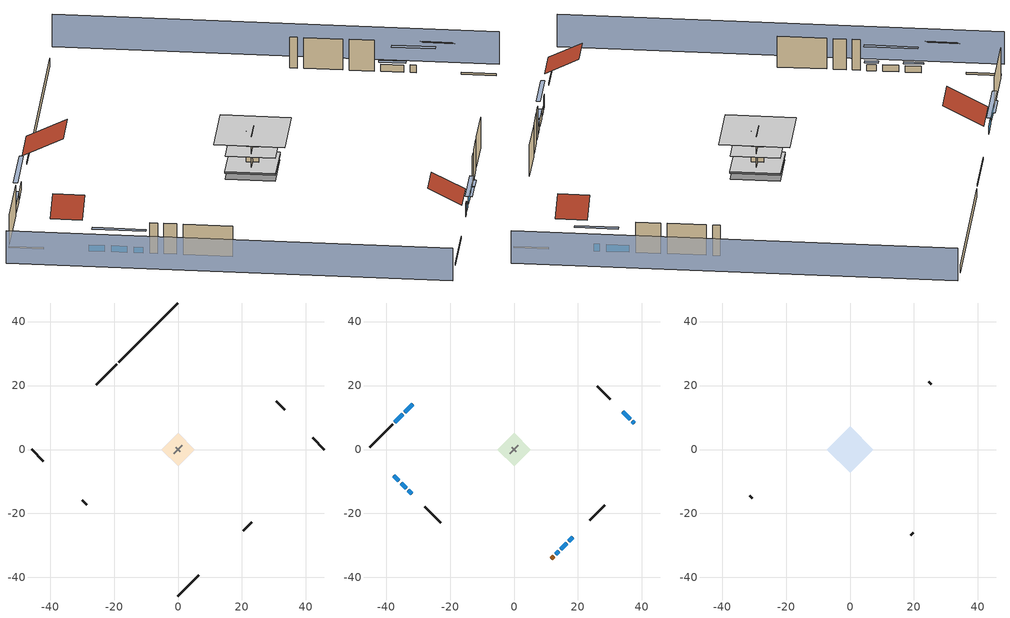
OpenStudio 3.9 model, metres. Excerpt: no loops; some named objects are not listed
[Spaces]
garage 1
 floor foundation (Slab1 construction): -5.17,0 0,5.17 5.17,0 0,-5.17 z0
 wall outside (Wall1 construction): 33.3,12.49 30.71,15.08 z0.3:5.18
 wall outside (Wall2 construction): 20.47,-25.32 23.06,-22.73 z0.3:5.18
 wall outside (Wall12 construction): -29.88,-15.91 -28.59,-17.2 z0.3:5.18
 wall to conditioned space 1 (Wall5 construction Reversed): 1.29,1.29 -1.29,-1.29 z0.3:5.18
 wall to conditioned space 1 (Wall6 construction Reversed): -0.65,0.65 0.65,-0.65 z0.3:5.18
crawlspace - vented 1
 floor foundation (Slab2 construction): -5.1,0 0,5.1 5.1,0 0,-5.1 z-0.91
 wall outside (RimJoist1 construction): -19.11,26.68 -25.59,20.2 z0.3:0.61
 wall outside (RimJoist2 construction): 45.79,0 42.19,3.6 z0.3:0.61
 wall outside (RimJoist3 construction): 0,-45.79 6.49,-39.3 z0.3:0.61
 wall outside (RimJoist4 construction): -45.79,0 -42.19,-3.6 z0.3:0.61
 wall foundation (FoundationWall1 construction): 0,45.79 -18.45,27.34 z-0.91:0.3
conditioned space 1
 floor to crawlspace - vented 1 (Floor1 construction): -5.1,0 0,5.1 5.1,0 0,-5.1 z0.3
 floor to garage 1 (Floor3 construction): -5.17,0 0,5.17 5.17,0 0,-5.17 z0.3
 floor adiabatic (AdiabaticFloorConstruction): -5.1,0 0,5.1 5.1,0 0,-5.1 z2.74
 wall outside (Wall3 construction): -37.97,7.82 -45.13,0.66 z0.3:5.18
 wall outside (Wall4 construction): 30.05,15.74 26.07,19.71 z0.3:5.18
 wall outside (Wall7 construction): 23.72,-22.07 28.41,-17.38 z0.3:5.18
 wall outside (Wall8 construction): -27.93,-17.86 -22.86,-22.93 z0.3:5.18
 wall outside (AdiabaticWallConstruction): -31.6,14.19 -34.13,11.66 / -34.79,11 -37.31,8.48 z0.3:1.52; 37.62,8.17 36.97,8.82 z0.3:1.49; 36.31,9.48 33.95,11.84 / 14.68,-31.11 16.47,-29.32 z0.3:1.43; 13.02,-32.77 14.02,-31.77 z0.3:1.28; 17.13,-28.66 18.29,-27.5 z0.3:1.4; -35.3,-10.48 -33.65,-12.14 / -37.62,-8.17 -35.96,-9.83 z0.3:1.34; -32.99,-12.8 -31.99,-13.8 z0.3:1.25
 wall outside (AdiabaticWallConstruction 1): 11.71,-34.07 12.36,-33.43 z0.3:2.34
 window (WindowConstruction): -31.6,14.19 -34.13,11.66 z0.3:1.52
 window (WindowConstruction 1): -34.79,11 -37.31,8.48 z0.3:1.52
 window (WindowConstruction 2): 37.62,8.17 36.97,8.82 z0.3:1.49
 window (WindowConstruction 3): 36.31,9.48 33.95,11.84 z0.3:1.43
 window (WindowConstruction 4): 13.02,-32.77 14.02,-31.77 z0.3:1.28
 window (WindowConstruction 5): 14.68,-31.11 16.47,-29.32 z0.3:1.43
 window (WindowConstruction 6): 17.13,-28.66 18.29,-27.5 z0.3:1.4
 window (WindowConstruction 7): -35.3,-10.49 -33.65,-12.14 z0.3:1.34
 window (WindowConstruction 8): -32.99,-12.8 -31.99,-13.8 z0.3:1.25
 window (WindowConstruction 9): -37.62,-8.17 -35.96,-9.83 z0.3:1.34
 door (Door): 11.72,-34.07 12.36,-33.43 z0.3:2.34
 ceiling adiabatic (AdiabaticFloorConstruction): 0,-5.1 5.1,0 0,5.1 -5.1,0 z2.74
attic - vented 1
 floor to conditioned space 1 (Floor2 construction Reversed): -7.27,0 0,7.27 7.27,0 0,-7.27 z5.18
 wall outside (Wall9 construction): 25.42,20.37 24.62,21.17 z0.3:5.18
 wall outside (Wall10 construction): -31.33,-14.45 -30.54,-15.25 z0.3:5.18
 wall outside (Wall11 construction): 18.94,-26.85 19.82,-25.97 z0.3:5.18
 roof outside (Roof1 construction): -30.95,14.84,5.18 -26.75,10.64,8.15 -22.05,15.34,8.15 -26.25,19.54,5.18
 roof outside (Roof2 construction): 38.27,7.52,5.18 35.36,4.6,7.24 38.62,1.34,7.24 41.53,4.26,5.18
 roof outside (Roof3 construction): -38.27,-7.52,5.18 -35.36,-4.6,7.24 -38.62,-1.34,7.24 -41.53,-4.26,5.18
 roof outside (Roof4 construction): 11.06,-34.73,5.18 7.56,-31.23,7.66 3.64,-35.14,7.66 7.14,-38.65,5.18
shading: -49.02,-3.23 -3.23,-49.02 / 49.02,3.23 3.23,49.02 z0:5.18; -36.07,9.72 -29.66,16.13 -30.09,16.56 -36.5,10.15 z4.27; -37.53,8.26 -34.57,11.22 -35,11.65 -37.96,8.69 z1.83; 35.03,10.76 39.56,6.23 39.99,6.67 35.46,11.19 z4.24; 33.74,12.05 36.53,9.26 36.96,9.69 34.17,12.48 z1.74; 15.96,-29.83 11.08,-34.71 11.51,-35.14 16.39,-30.26 z4.02; 16.69,-29.1 14.46,-31.33 14.89,-31.76 17.12,-29.53 z1.74; 18.5,-27.29 16.91,-28.88 17.35,-29.31 18.93,-27.72 z1.71; -31.71,-14.08 -37.24,-8.55 -37.67,-8.98 -32.14,-14.51 z4.08; -31.78,-14.01 -33.21,-12.58 -33.64,-13.01 -32.21,-14.44 z1.55; -35.75,-10.04 -37.83,-7.96 -38.26,-8.39 -36.18,-10.47 z1.65
[Site]
Portland Intl Arpt_OR: Latitude {deg}=45.59; Longitude {deg}=-122.6; Time Zone {hr}=-8; Elevation {m}=33; Terrain=Suburbs; Keep Site Location Information=Yes
[Site:GroundTemperature:Shallow]
10.2558, 8.96328, 8.85977, 9.47314, 11.9355, 14.3863, 16.5111, 17.8571, 17.9714, 16.8767, 14.8061, 12.4304
[Site:WaterMainsTemperature]
Calculation Method=Schedule; Temperature Schedule=mains temperature schedule
[Building]
Building 1
[Material] Roughness=Rough
Name | Thickness {m} | Conductivity {W/m-K} | Density {kg/m3} | Specific Heat {J/kg-K} | Thermal Absorptance | Solar Absorptance | Visible Absorptance
slate or tile shingles | 0.01905 | 0.840978 | 1899.972 | 799.717 | 0.9 | 0.75 | 0.75
roof rigid ins | 0.00329814 | 0.029427 | 32.04 | 1214.23 | 0.9 | 0.7 | 0.7
osb sheathing 0.5 in. | 0.0127 | 0.115458 | 512.64 | 1214.23 | 0.9 | 0.6 | 0.6
wood siding | 0.0254 | 0.102417 | 544.68 | 1172.36 | 0.9 | 0.85 | 0.85
osb sheathing 0.5 in. 1 | 0.0127 | 0.115458 | 512.64 | 1214.23 | 0.9 | 0.7 | 0.7
wall stud and cavity | 0.1397 | 0.727959 | 139.0536 | 1170.24 | 0.9 | 0.6 | 0.6
wall stud and cavity 1 | 0.1397 | 0.550994 | 139.0536 | 1170.24 | 0.9 | 0.7 | 0.7
gypsum board | 0.0127 | 0.160291 | 801 | 837.4 | 0.9 | 0.6 | 0.6
osb sheathing 0.5 in. 2; osb sheathing 0.5 in. 3 | 0.0127 | 0.115458 | 512.64 | 1214.23
wall stud and cavity 2 | 0.1397 | 0.335416 | 139.0536 | 1170.24 | 0.9 | 0.7 | 0.7
rim joist stud and cavity | 0.0508 | 0.178688 | 50.32683 | 1063.81 | 0.9 | 0.6 | 0.6
floor stud and cavity | 0.1397 | 0.923637 | 92.3553 | 1139.71 | 0.9 | 0.7 | 0.7
osb sheathing 0.75 in. | 0.01905 | 0.115458 | 512.64 | 1214.23 | 0.9 | 0.7 | 0.7
floor covering | 0.0127 | 0.0433444 | 54.468 | 1339.84 | 0.9 | 0.6 | 0.6
ceiling loosefill ins | 0.0846667 | 0.0480833 | 16.02 | 1046.75 | 0.9 | 0.7 | 0.7
ceiling stud and cavity | 0.1397 | 0.302811 | 65.682 | 1177.47 | 0.9 | 0.7 | 0.7
concrete 4.0 in. | 0.1016 | 1.803125 | 2242.8 | 837.4 | 0.9 | 0.7 | 0.7
concrete 8.0 in. | 0.2032 | 1.803125 | 2242.8 | 837.4 | 0.9 | 0.7 | 0.7
soil 0.5 in. | 0.0127 | 1.3848 | 1842.3 | 418.7 | 0.9 | 0.7 | 0.7
wood siding 1; wood siding 2 | 0.0254 | 0.102417 | 544.68 | 1172.36
wall rigid ins; floor rigid ins | 0.512978 | 0.029427 | 32.04 | 1214.23 | 0.9 | 0.7 | 0.7
wall stud and cavity 3 | 0.0889 | 0.380278 | 52.3479 | 1209.89 | 0.9 | 0.7 | 0.7
door material | 0.04445 | 0.0612267 | 512.64 | 1214.23 | 0.9 | 0.7 | 0.7
floor stud and cavity 1 | 0.1397 | 1.75129 | 37.0049 | 1207.88 | 0.9 | 0.7 | 0.7
wall stud and cavity 4 | 0.0889 | 0.391764 | 83.0341 | 1211.67 | 0.9 | 0.7 | 0.7
furniture material conditioned space 1; furniture material garage 1 | 0.1524 | 0.115458 | 640.8 | 1214.23 | 0.9 | 0.6 | 0.6
[Construction]
Roof1 construction; Roof2 construction; Roof3 construction; Roof4 construction: slate or tile shingles, roof rigid ins, osb sheathing 0.5 in.
Wall1 construction; Wall2 construction: wood siding, osb sheathing 0.5 in. 1, wall stud and cavity
Wall3 construction; Wall4 construction: wood siding, osb sheathing 0.5 in. 1, wall stud and cavity 1, gypsum board
Wall5 construction Reversed: gypsum board, wall stud and cavity 2, osb sheathing 0.5 in. 2
Wall6 construction Reversed: gypsum board, wall stud and cavity 2, osb sheathing 0.5 in. 3
Wall7 construction; Wall8 construction: wood siding, osb sheathing 0.5 in. 3, wall stud and cavity 1, gypsum board
Wall9 construction; Wall10 construction; Wall11 construction; Wall12 construction: wood siding, osb sheathing 0.5 in. 3, wall stud and cavity
RimJoist1 construction; RimJoist2 construction; RimJoist3 construction; RimJoist4 construction: wood siding, rim joist stud and cavity
Floor1 construction; Floor3 construction: floor stud and cavity, osb sheathing 0.75 in., floor covering
Floor2 construction Reversed: gypsum board, ceiling stud and cavity, ceiling loosefill ins
Slab1 construction: concrete 4.0 in.
FoundationWall1 construction: concrete 8.0 in.
Slab2 construction: soil 0.5 in.
WindowConstruction; WindowConstruction 1; WindowConstruction 2; WindowConstruction 3; WindowConstruction 4; WindowConstruction 5; WindowConstruction 6; WindowConstruction 7; WindowConstruction 8; WindowConstruction 9: WindowMaterial
AdiabaticWallConstruction: wood siding 1, wall rigid ins, wall stud and cavity 3, gypsum board
Door: door material
AdiabaticWallConstruction 1: wood siding 2, wall rigid ins, wall stud and cavity 3, gypsum board
AdiabaticFloorConstruction: floor stud and cavity 1, floor rigid ins, osb sheathing 0.75 in., floor covering
PartitionWallConstruction: gypsum board, wall stud and cavity 4, gypsum board
furniture construction conditioned space 1: furniture material conditioned space 1
furniture construction garage 1: furniture material garage 1
[WindowMaterial:SimpleGlazingSystem]
WindowMaterial: U-Factor {W/m2-K}=2.78222; Solar Heat Gain Coefficient=0.56
[ThermalZone] Multiplier=1; Use Ideal Air Loads=No
Name | Volume {m3} | Thermostat
conditioned space | 384.656 | conditioned space temperature setpoint
attic - vented | 80.9188
garage | 130.484
crawlspace - vented | 63.543
[Sizing:Zone] Zone Cooling Design Supply Air Temperature Input Method=SupplyAirTemperature; Zone Cooling Design Supply Air Temperature {C}=14; Zone Cooling Design Supply Air Temperature Difference {deltaC}=11.11; Zone Heating Design Supply Air Temperature Input Method=SupplyAirTemperature; Zone Heating Design Supply Air Temperature {C}=40; Zone Heating Design Supply Air Temperature Difference {deltaC}=11.11; Zone Cooling Design Supply Air Humidity Ratio {kg-H2O/kg-air}=0.0085; Zone Heating Design Supply Air Humidity Ratio {kg-H2O/kg-air}=0.008; Cooling Design Air Flow Method=DesignDay; Heating Design Air Flow Method=DesignDay; Account for Dedicated Outdoor Air System=No; Dedicated Outdoor Air System Control Strategy=NeutralSupplyAir; Dedicated Outdoor Air Low Setpoint Temperature for Design {C}=autosize; Dedicated Outdoor Air High Setpoint Temperature for Design {C}=autosize; Zone Load Sizing Method=Sensible Load Only No Latent Load; Zone Latent Cooling Design Supply Air Humidity Ratio Input Method=HumidityRatioDifference; Zone Cooling Design Supply Air Humidity Ratio Difference {kgWater/kgDryAir}=0.005; Zone Latent Heating Design Supply Air Humidity Ratio Input Method=HumidityRatioDifference; Zone Humidification Design Supply Air Humidity Ratio Difference {kgWater/kgDryAir}=0.005; Sizing Option=Coincident
attic - vented; garage; crawlspace - vented
[Space]
Name | Thermal Zone | Volume {m3}
conditioned space 1 | conditioned space | 384.656
attic - vented 1 | attic - vented | 80.9188
garage 1 | garage | 130.484
crawlspace - vented 1 | crawlspace - vented | 63.543
[ThermostatSetpoint:DualSetpoint]
conditioned space temperature setpoint: Heating Setpoint Temperature Schedule=heating setpoint; Cooling Setpoint Temperature Schedule=cooling setpoint; Temperature Difference Between Cutout And Setpoint {deltaC}=0
[Foundation:Kiva] Wall Depth Below Slab {m}=0.2032
Name | Initial Indoor Air Temperature {C} | Wall Height Above Grade {m}
Foundation Kiva 1 | 13.4258 | 0.1016
Foundation Kiva 2 | 8.41658 | 0.3048
[Foundation:Kiva:Settings]
Soil Conductivity {W/m-K}=1.3848; Soil Density {kg/m3}=1842.3; Soil Specific Heat {J/kg-K}=418.7; Ground Solar Absorptivity=0.9; Ground Thermal Absorptivity=0.9; Ground Surface Roughness {m}=0.03; Far-Field Width {m}=40; Deep-Ground Boundary Condition=ZeroFlux; Deep-Ground Depth {m}=40; Minimum Cell Dimension {m}=0.2; Maximum Cell Growth Coefficient=3; Simulation Timestep=Timestep
[SurfaceProperty:ExposedFoundationPerimeter] Exposed Perimeter Calculation Method=TotalExposedPerimeter
Name | Total Exposed Perimeter {m}
Slab1 | 18.288
Slab2 | 26.09088
[SurfaceProperty:IncidentSolarMultiplier] Incident Solar Multiplier=1; Incident Solar Multiplier Schedule=trans schedule winter=0.85 summer=0.7
Window1; Window2; Window3; Window4; Window5; Window6; Window7; Window8; Window9; Window10
[InternalMass:Definition] Design Level Calculation Method=SurfaceArea
Name | Construction | Surface Area {m2}
partition wall mass | PartitionWallConstruction | 157.749
furniture mass conditioned space 1 | furniture construction conditioned space 1 | 63.09974
furniture mass garage 1 | furniture construction garage 1 | 5.35122
[InternalMass] Multiplier=1
Name | Internal Mass Definition | Space or SpaceType
partition wall mass | partition wall mass | conditioned space 1
furniture mass conditioned space 1 | furniture mass conditioned space 1 | conditioned space 1
furniture mass garage 1 | furniture mass garage 1 | garage 1
[EnergyManagementSystem:Sensor]
Name | Output Variable or Output Meter Index Key | Output Variable or Output Meter
water_heater_T_set | water heater setpoint | Schedule Value
out_pb_s |  | Site Outdoor Air Barometric Pressure
out_wt_s |  | Site Outdoor Air Humidity Ratio
site_vw_s |  | Site Wind Speed
cool_season | cooling season schedule | Schedule Value
natural_vent_s | natural vent schedule | Schedule Value
htg_sp_s | heating setpoint | Schedule Value
clg_sp_s | cooling setpoint | Schedule Value
mech_vent_range_fan_0_sch_s | mech vent range fan 0 schedule | Schedule Value
mech_vent_bath_fan_0_sch_s | mech vent bath fan 0 schedule | Schedule Value
clothes_dryer_exhaust_0_sch_s | clothes_dryer | Schedule Value
htg_load_cond |  | Heating:EnergyTransfer:Zone:CONDITIONED SPACE
clg_load_cond |  | Cooling:EnergyTransfer:Zone:CONDITIONED SPACE
s_conv | Floor1 | Surface Inside Face Convection Heat Gain Energy
s_ig | Floor1 | Surface Inside Face Internal Gains Radiation Heat Gain Energy
s_sol | Floor1 | Surface Inside Face Solar Radiation Heat Gain Energy
s_lgt | Floor1 | Surface Inside Face Lights Radiation Heat Gain Energy
s_surf | Floor1 | Surface Inside Face Net Surface Thermal Radiation Heat Gain Energy
s_conv_1 | Floor2 | Surface Inside Face Convection Heat Gain Energy
s_ig_1 | Floor2 | Surface Inside Face Internal Gains Radiation Heat Gain Energy
s_sol_1 | Floor2 | Surface Inside Face Solar Radiation Heat Gain Energy
s_lgt_1 | Floor2 | Surface Inside Face Lights Radiation Heat Gain Energy
s_surf_1 | Floor2 | Surface Inside Face Net Surface Thermal Radiation Heat Gain Energy
s_conv_2 | Floor3 | Surface Inside Face Convection Heat Gain Energy
s_ig_2 | Floor3 | Surface Inside Face Internal Gains Radiation Heat Gain Energy
s_sol_2 | Floor3 | Surface Inside Face Solar Radiation Heat Gain Energy
s_lgt_2 | Floor3 | Surface Inside Face Lights Radiation Heat Gain Energy
s_surf_2 | Floor3 | Surface Inside Face Net Surface Thermal Radiation Heat Gain Energy
s_conv_3 | inferred conditioned ceiling | Surface Inside Face Convection Heat Gain Energy
s_ig_3 | inferred conditioned ceiling | Surface Inside Face Internal Gains Radiation Heat Gain Energy
s_sol_3 | inferred conditioned ceiling | Surface Inside Face Solar Radiation Heat Gain Energy
s_lgt_3 | inferred conditioned ceiling | Surface Inside Face Lights Radiation Heat Gain Energy
s_surf_3 | inferred conditioned ceiling | Surface Inside Face Net Surface Thermal Radiation Heat Gain Energy
s_conv_4 | inferred conditioned floor | Surface Inside Face Convection Heat Gain Energy
s_ig_4 | inferred conditioned floor | Surface Inside Face Internal Gains Radiation Heat Gain Energy
s_sol_4 | inferred conditioned floor | Surface Inside Face Solar Radiation Heat Gain Energy
s_lgt_4 | inferred conditioned floor | Surface Inside Face Lights Radiation Heat Gain Energy
s_surf_4 | inferred conditioned floor | Surface Inside Face Net Surface Thermal Radiation Heat Gain Energy
ss_sol | Door1 | Surface Inside Face Solar Radiation Heat Gain Energy
ss_lgt | Door1 | Surface Inside Face Lights Radiation Heat Gain Energy
ss_conv | Door1 | Surface Inside Face Convection Heat Gain Energy
ss_ig | Door1 | Surface Inside Face Internal Gains Radiation Heat Gain Energy
ss_surf | Door1 | Surface Inside Face Net Surface Thermal Radiation Heat Gain Energy
ss_conv_1 | Window1 | Surface Inside Face Convection Heat Gain Energy
ss_ig_1 | Window1 | Surface Inside Face Internal Gains Radiation Heat Gain Energy
ss_surf_1 | Window1 | Surface Inside Face Net Surface Thermal Radiation Heat Gain Energy
ss_trans_in | Window1 | Surface Window Transmitted Solar Radiation Rate
ss_back_out | Window1 | Surface Window Shortwave from Zone Back Out Window Heat Transfer Rate
ss_trans_out | Window1 | Surface Inside Face Initial Transmitted Diffuse Transmitted Out Window Solar Radiation Rate
ss_conv_2 | Window10 | Surface Inside Face Convection Heat Gain Energy
ss_ig_2 | Window10 | Surface Inside Face Internal Gains Radiation Heat Gain Energy
ss_surf_2 | Window10 | Surface Inside Face Net Surface Thermal Radiation Heat Gain Energy
ss_trans_in_1 | Window10 | Surface Window Transmitted Solar Radiation Rate
ss_back_out_1 | Window10 | Surface Window Shortwave from Zone Back Out Window Heat Transfer Rate
ss_trans_out_1 | Window10 | Surface Inside Face Initial Transmitted Diffuse Transmitted Out Window Solar Radiation Rate
ss_conv_3 | Window2 | Surface Inside Face Convection Heat Gain Energy
ss_ig_3 | Window2 | Surface Inside Face Internal Gains Radiation Heat Gain Energy
ss_surf_3 | Window2 | Surface Inside Face Net Surface Thermal Radiation Heat Gain Energy
ss_trans_in_2 | Window2 | Surface Window Transmitted Solar Radiation Rate
ss_back_out_2 | Window2 | Surface Window Shortwave from Zone Back Out Window Heat Transfer Rate
ss_trans_out_2 | Window2 | Surface Inside Face Initial Transmitted Diffuse Transmitted Out Window Solar Radiation Rate
ss_conv_4 | Window3 | Surface Inside Face Convection Heat Gain Energy
ss_ig_4 | Window3 | Surface Inside Face Internal Gains Radiation Heat Gain Energy
ss_surf_4 | Window3 | Surface Inside Face Net Surface Thermal Radiation Heat Gain Energy
ss_trans_in_3 | Window3 | Surface Window Transmitted Solar Radiation Rate
ss_back_out_3 | Window3 | Surface Window Shortwave from Zone Back Out Window Heat Transfer Rate
ss_trans_out_3 | Window3 | Surface Inside Face Initial Transmitted Diffuse Transmitted Out Window Solar Radiation Rate
ss_conv_5 | Window4 | Surface Inside Face Convection Heat Gain Energy
ss_ig_5 | Window4 | Surface Inside Face Internal Gains Radiation Heat Gain Energy
ss_surf_5 | Window4 | Surface Inside Face Net Surface Thermal Radiation Heat Gain Energy
ss_trans_in_4 | Window4 | Surface Window Transmitted Solar Radiation Rate
ss_back_out_4 | Window4 | Surface Window Shortwave from Zone Back Out Window Heat Transfer Rate
ss_trans_out_4 | Window4 | Surface Inside Face Initial Transmitted Diffuse Transmitted Out Window Solar Radiation Rate
ss_conv_6 | Window5 | Surface Inside Face Convection Heat Gain Energy
ss_ig_6 | Window5 | Surface Inside Face Internal Gains Radiation Heat Gain Energy
ss_surf_6 | Window5 | Surface Inside Face Net Surface Thermal Radiation Heat Gain Energy
ss_trans_in_5 | Window5 | Surface Window Transmitted Solar Radiation Rate
ss_back_out_5 | Window5 | Surface Window Shortwave from Zone Back Out Window Heat Transfer Rate
ss_trans_out_5 | Window5 | Surface Inside Face Initial Transmitted Diffuse Transmitted Out Window Solar Radiation Rate
ss_conv_7 | Window6 | Surface Inside Face Convection Heat Gain Energy
ss_ig_7 | Window6 | Surface Inside Face Internal Gains Radiation Heat Gain Energy
ss_surf_7 | Window6 | Surface Inside Face Net Surface Thermal Radiation Heat Gain Energy
ss_trans_in_6 | Window6 | Surface Window Transmitted Solar Radiation Rate
ss_back_out_6 | Window6 | Surface Window Shortwave from Zone Back Out Window Heat Transfer Rate
ss_trans_out_6 | Window6 | Surface Inside Face Initial Transmitted Diffuse Transmitted Out Window Solar Radiation Rate
ss_conv_8 | Window7 | Surface Inside Face Convection Heat Gain Energy
ss_ig_8 | Window7 | Surface Inside Face Internal Gains Radiation Heat Gain Energy
ss_surf_8 | Window7 | Surface Inside Face Net Surface Thermal Radiation Heat Gain Energy
ss_trans_in_7 | Window7 | Surface Window Transmitted Solar Radiation Rate
ss_back_out_7 | Window7 | Surface Window Shortwave from Zone Back Out Window Heat Transfer Rate
ss_trans_out_7 | Window7 | Surface Inside Face Initial Transmitted Diffuse Transmitted Out Window Solar Radiation Rate
ss_conv_9 | Window8 | Surface Inside Face Convection Heat Gain Energy
ss_ig_9 | Window8 | Surface Inside Face Internal Gains Radiation Heat Gain Energy
ss_surf_9 | Window8 | Surface Inside Face Net Surface Thermal Radiation Heat Gain Energy
ss_trans_in_8 | Window8 | Surface Window Transmitted Solar Radiation Rate
ss_back_out_8 | Window8 | Surface Window Shortwave from Zone Back Out Window Heat Transfer Rate
ss_trans_out_8 | Window8 | Surface Inside Face Initial Transmitted Diffuse Transmitted Out Window Solar Radiation Rate
ss_conv_10 | Window9 | Surface Inside Face Convection Heat Gain Energy
ss_ig_10 | Window9 | Surface Inside Face Internal Gains Radiation Heat Gain Energy
ss_surf_10 | Window9 | Surface Inside Face Net Surface Thermal Radiation Heat Gain Energy
ss_trans_in_9 | Window9 | Surface Window Transmitted Solar Radiation Rate
ss_back_out_9 | Window9 | Surface Window Shortwave from Zone Back Out Window Heat Transfer Rate
ss_trans_out_9 | Window9 | Surface Inside Face Initial Transmitted Diffuse Transmitted Out Window Solar Radiation Rate
s_conv_5 | Wall3 | Surface Inside Face Convection Heat Gain Energy
s_ig_5 | Wall3 | Surface Inside Face Internal Gains Radiation Heat Gain Energy
s_sol_5 | Wall3 | Surface Inside Face Solar Radiation Heat Gain Energy
s_lgt_5 | Wall3 | Surface Inside Face Lights Radiation Heat Gain Energy
s_surf_5 | Wall3 | Surface Inside Face Net Surface Thermal Radiation Heat Gain Energy
s_conv_6 | Wall4 | Surface Inside Face Convection Heat Gain Energy
s_ig_6 | Wall4 | Surface Inside Face Internal Gains Radiation Heat Gain Energy
s_sol_6 | Wall4 | Surface Inside Face Solar Radiation Heat Gain Energy
s_lgt_6 | Wall4 | Surface Inside Face Lights Radiation Heat Gain Energy
s_surf_6 | Wall4 | Surface Inside Face Net Surface Thermal Radiation Heat Gain Energy
s_conv_7 | Wall5 | Surface Inside Face Convection Heat Gain Energy
s_ig_7 | Wall5 | Surface Inside Face Internal Gains Radiation Heat Gain Energy
s_sol_7 | Wall5 | Surface Inside Face Solar Radiation Heat Gain Energy
s_lgt_7 | Wall5 | Surface Inside Face Lights Radiation Heat Gain Energy
s_surf_7 | Wall5 | Surface Inside Face Net Surface Thermal Radiation Heat Gain Energy
s_conv_8 | Wall6 | Surface Inside Face Convection Heat Gain Energy
s_ig_8 | Wall6 | Surface Inside Face Internal Gains Radiation Heat Gain Energy
s_sol_8 | Wall6 | Surface Inside Face Solar Radiation Heat Gain Energy
s_lgt_8 | Wall6 | Surface Inside Face Lights Radiation Heat Gain Energy
s_surf_8 | Wall6 | Surface Inside Face Net Surface Thermal Radiation Heat Gain Energy
s_conv_9 | Wall7 | Surface Inside Face Convection Heat Gain Energy
s_ig_9 | Wall7 | Surface Inside Face Internal Gains Radiation Heat Gain Energy
s_sol_9 | Wall7 | Surface Inside Face Solar Radiation Heat Gain Energy
[EnergyManagementSystem:Actuator] Zone or Space=conditioned space 1
Name | Actuated Component | Actuated Component Type | Actuated Component Control Type
water_heater_sens_act | water heater sens | OtherEquipment | Power Level
water_heater_lat_act | water heater lat | OtherEquipment | Power Level
water_heater_hpwh_ec_adj_act | water heater energy adjustment1 | OtherEquipment | Power Level
whole_house_fan_act | whole house fan | ElectricEquipment | Electricity Rate
mech_vent_house_fan_cfis_act | mech vent house fan cfis | ElectricEquipment | Electricity Rate
mech_vent_house_fan_sensible_load_act | mech vent house fan sensible load | OtherEquipment | Power Level
mech_vent_house_fan_latent_load_act | mech vent house fan latent load | OtherEquipment | Power Level
[OtherEquipment:Definition] Design Level Calculation Method=EquipmentLevel
Name | Design Level {W} | Fraction Latent | Fraction Radiant | Fraction Lost
water heater sens; mech vent house fan sensible load | 0 | 0 | 0 | 0
water heater lat; mech vent house fan latent load | 0 | 1 | 0 | 0
water heater energy adjustment1 | 0.01 | 0 | 0 | 1
clothes dryer 2 | 0 | 0.015 | 0.081 | 0.85
cooking range 2 | 0 | 0.08 | 0.432 | 0.2
general water use sensible | -116.29 | 0 | 0.6 | 0
general water use latent | 117.996 | 1 | 0 | 0
[OtherEquipment] Space or SpaceType=conditioned space 1
Name | Other Equipment Definition | Schedule | Fuel Type
water heater sens | water heater sens | Always On Discrete
water heater lat | water heater lat | Always On Discrete
water heater energy adjustment1 | water heater energy adjustment1 | Always On Discrete | Electricity
clothes dryer 1 | clothes dryer 2 | clothes_dryer | Electricity
cooking range 1 | cooking range 2 | cooking_range | Electricity
general water use sensible | general water use sensible | general water use schedule
general water use latent | general water use latent | general water use schedule
mech vent house fan sensible load | mech vent house fan sensible load | Always On Discrete
mech vent house fan latent load | mech vent house fan latent load | Always On Discrete
[ElectricEquipment:Definition] Design Level Calculation Method=EquipmentLevel
Name | Design Level {W} | Fraction Latent | Fraction Radiant | Fraction Lost
clothes washer | 677.523 | 0.03 | 0.162 | 0.7
clothes dryer | 7004.56 | 0.015 | 0.081 | 0.85
dishwasher | 518.314 | 0.3 | 0.18 | 0.4
fridge | 49.4292 | 0 | 0.6 | 0
freezer | 194.914 | 0 | 0.6 | 0
cooking range | 1409.78 | 0.08 | 0.432 | 0.2
misc tv | 775.015 | 0 | 0.6 | 0
misc plug loads | 484.853 | 0.021 | 0.558 | 0.049
misc pool heater | 264.931 | 0 | 0 | 1
misc pool pump | 1446.4 | 0 | 0 | 1
whole house fan; mech vent house fan | 0 | 0 | 0 | 1
mech vent house fan cfis | 0 | 0 | 0 | 0
mech vent range fan 0; mech vent bath fan 0 | 30 | 0 | 0 | 1
[ElectricEquipment]
Name | Electric Equipment Definition | Space or SpaceType | Schedule
clothes washer | clothes washer | conditioned space 1 | clothes_washer
clothes dryer | clothes dryer | conditioned space 1 | clothes_dryer
dishwasher | dishwasher | conditioned space 1 | dishwasher
fridge | fridge | conditioned space 1 | fridge schedule
freezer | freezer | garage 1 | freezer schedule
cooking range | cooking range | conditioned space 1 | cooking_range
misc tv | misc tv | conditioned space 1 | plug_loads_tv
misc plug loads | misc plug loads | conditioned space 1 | plug_loads_other
misc pool heater | misc pool heater | conditioned space 1 | misc pool heater schedule
misc pool pump | misc pool pump | conditioned space 1 | misc pool pump schedule
whole house fan | whole house fan | conditioned space 1 | Always On Discrete
mech vent house fan | mech vent house fan | conditioned space 1 | mech vent house fan schedule
mech vent house fan cfis | mech vent house fan cfis | conditioned space 1 | mech vent house fan cfis schedule
mech vent range fan 0 | mech vent range fan 0 | conditioned space 1 | mech vent range fan 0 schedule
mech vent bath fan 0 | mech vent bath fan 0 | conditioned space 1 | mech vent bath fan 0 schedule
[WaterUse:Equipment:Definition]
Name | Peak Flow Rate {m3/s}
clothes washer | 8.68181e-06
dishwasher | 4.96685e-06
[Lights:Definition] Design Level Calculation Method=LightingLevel; Fraction Radiant=0.6; Fraction Visible=0.2; Return Air Fraction=0
Name | Lighting Level {W}
interior lighting | 249.772
garage lighting | 8.75648
[Lights] Fraction Replaceable=1
Name | Lights Definition | Space or SpaceType | Schedule
interior lighting | interior lighting | conditioned space 1 | lighting_interior
garage lighting | garage lighting | garage 1 | lighting_garage
[Exterior:Lights:Definition]
exterior lighting: Design Level {W}=7.09205
[Exterior:Lights]
exterior lighting: Exterior Lights Definition=exterior lighting; Schedule=exterior lighting schedule
[People:Definition]
occupants: Number of People Calculation Method=People; Number of People {people}=6; Fraction Radiant=0.314171; Sensible Heat Fraction=0.56303; Carbon Dioxide Generation Rate {m3/s-W}=0; Enable ASHRAE 55 Comfort Warnings=No; Mean Radiant Temperature Calculation Type=EnclosureAveraged
[People]
occupants: People Definition=occupants; Space or SpaceType=conditioned space 1; Number of People Schedule=occupants; Activity Level Schedule=occupants activity schedule; Multiplier=1
[SpaceInfiltration:DesignFlowRate] Schedule=Always On Discrete
Name | Space or SpaceType | Design Flow Rate Calculation Method | Design Flow Rate {m3/s} | Air Changes per Hour {1/hr} | Constant Term Coefficient | Temperature Term Coefficient | Velocity Term Coefficient | Velocity Squared Term Coefficient
natural vent flow; whole house fan flow; infil flow | conditioned space 1 | Flow/Space | 0
infil crawlspace - vented 1 | crawlspace - vented 1 | AirChanges/Hour |  | 2.6013 | 1 | 0 | 0 | 0
[ZoneMixing]
whole house fan mix: Zone or Space=attic - vented; Schedule=Always On Continuous; Design Flow Rate Calculation Method=Flow/Zone; Design Flow Rate {m3/s}=0; Source Zone or Space=conditioned space
[SpaceInfiltration:EffectiveLeakageArea] Schedule=Always On Discrete
Name | Space or SpaceType | Effective Air Leakage Area {cm2} | Stack Coefficient | Wind Coefficient
infil garage 1 | garage 1 | 543.674 | 0.000129147 | 4.64657e-05
infil attic - vented 1 | attic - vented 1 | 3520.67 | 0.00015981 | 4.28029e-05
[Schedule:Ruleset]
Name | Default Day Schedule
heating setpoint | heating setpoint default day
cooling setpoint | cooling setpoint default day
trans schedule winter=0.85 summer=0.7 | trans schedule winter=0.85 summer=0.7 default day
freezer schedule | freezer schedule default day
exterior lighting schedule | exterior lighting schedule default day
misc pool heater schedule | misc pool heater schedule default day
misc pool pump schedule | misc pool pump schedule default day
general water use schedule | general water use schedule default day
mech vent range fan 0 schedule | mech vent range fan 0 schedule default day
mech vent bath fan 0 schedule | mech vent bath fan 0 schedule default day
[Schedule:Day]
heating setpoint default day; cooling setpoint default day; trans schedule winter=0.85 summer=0.7 default day; freezer schedule default day; exterior lighting schedule default day; misc pool heater schedule default day; misc pool pump schedule default day; general water use schedule default day; mech vent range fan 0 schedule default day; mech vent bath fan 0 schedule default day: 24, 0, 0
heating setpoint day: 24, 0, 18.3333
cooling setpoint day: 9, 0, 21.1111, 24, 0, 22.2222
trans schedule winter=0.85 summer=0.7 day; trans schedule winter=0.85 summer=0.7 day 2: 24, 0, 0.85
trans schedule winter=0.85 summer=0.7 day 1: 24, 0, 0.7
freezer schedule day; freezer schedule day 6: 1, 0, 0.610949, 2, 0, 0.595675, 3, 0, 0.580401, 4, 0, 0.565128, 6, 0, 0.549854, 7, 0, 0.580401, 8, 0, 0.610949, 10, 0, 0.626223, 12, 0, 0.610949, 15, 0, 0.641496, 16, 0, 0.626223, 17, 0, 0.672044, 18, 0, 0.733139, 19, 0, 0.763686, 20, 0, 0.733139, 21, 0, 0.717865, 22, 0, 0.702591, 23, 0, 0.672044, 24, 0, 0.626223
freezer schedule day 1: 1, 0, 0.609489, 2, 0, 0.594252, 3, 0, 0.579015, 4, 0, 0.563777, 6, 0, 0.54854, 7, 0, 0.579015, 8, 0, 0.609489, 10, 0, 0.624726, 12, 0, 0.609489, 15, 0, 0.639964, 16, 0, 0.624726, 17, 0, 0.670438, 18, 0, 0.731387, 19, 0, 0.761861, 20, 0, 0.731387, 21, 0, 0.71615, 22, 0, 0.700912, 23, 0, 0.670438, 24, 0, 0.624726
freezer schedule day 2: 1, 0, 0.791241, 2, 0, 0.77146, 3, 0, 0.751679, 4, 0, 0.731898, 6, 0, 0.712117, 7, 0, 0.751679, 8, 0, 0.791241, 10, 0, 0.811022, 12, 0, 0.791241, 15, 0, 0.830803, 16, 0, 0.811022, 17, 0, 0.870365, 18, 0, 0.949489, 19, 0, 0.989051, 20, 0, 0.949489, 21, 0, 0.929708, 22, 0, 0.909927, 23, 0, 0.870365, 24, 0, 0.811022
freezer schedule day 3: 1, 0, 0.8, 2, 0, 0.78, 3, 0, 0.76, 4, 0, 0.74, 6, 0, 0.72, 7, 0, 0.76, 8, 0, 0.8, 10, 0, 0.82, 12, 0, 0.8, 15, 0, 0.84, 16, 0, 0.82, 17, 0, 0.88, 18, 0, 0.96, 19, 0, 1, 20, 0, 0.96, 21, 0, 0.94, 22, 0, 0.92, 23, 0, 0.88, 24, 0, 0.82
freezer schedule day 4: 1, 0, 0.679562, 2, 0, 0.662573, 3, 0, 0.645584, 4, 0, 0.628595, 6, 0, 0.611606, 7, 0, 0.645584, 8, 0, 0.679562, 10, 0, 0.696551, 12, 0, 0.679562, 15, 0, 0.71354, 16, 0, 0.696551, 17, 0, 0.747518, 18, 0, 0.815474, 19, 0, 0.849453, 20, 0, 0.815474, 21, 0, 0.798485, 22, 0, 0.781496, 23, 0, 0.747518, 24, 0, 0.696551
freezer schedule day 5: 1, 0, 0.675182, 2, 0, 0.658303, 3, 0, 0.641423, 4, 0, 0.624544, 6, 0, 0.607664, 7, 0, 0.641423, 8, 0, 0.675182, 10, 0, 0.692062, 12, 0, 0.675182, 15, 0, 0.708942, 16, 0, 0.692062, 17, 0, 0.742701, 18, 0, 0.810219, 19, 0, 0.843978, 20, 0, 0.810219, 21, 0, 0.793339, 22, 0, 0.77646, 23, 0, 0.742701, 24, 0, 0.692062
exterior lighting schedule day: 1, 0, 0.566667, 3, 0, 0.524167, 5, 0, 0.495833, 6, 0, 0.5525, 7, 0, 0.623333, 8, 0, 0.580833, 9, 0, 0.439167, 10, 0, 0.354167, 12, 0, 0.34, 13, 0, 0.354167, 14, 0, 0.396667, 15, 0, 0.425, 16, 0, 0.495833, 17, 0, 0.623333, 18, 0, 0.793333, 19, 0, 0.906667, 20, 0, 0.963333, 21, 0, 0.991667, 22, 0, 0.920833, 23, 0, 0.793333, 24, 0, 0.665833
exterior lighting schedule day 1: 1, 0, 0.528571, 3, 0, 0.488929, 5, 0, 0.4625, 6, 0, 0.515357, 7, 0, 0.581429, 8, 0, 0.541786, 9, 0, 0.409643, 10, 0, 0.330357, 12, 0, 0.317143, 13, 0, 0.330357, 14, 0, 0.37, 15, 0, 0.396429, 16, 0, 0.4625, 17, 0, 0.581429, 18, 0, 0.74, 19, 0, 0.845714, 20, 0, 0.898571, 21, 0, 0.925, 22, 0, 0.858929, 23, 0, 0.74, 24, 0, 0.621071
exterior lighting schedule day 2: 1, 0, 0.485714, 3, 0, 0.449286, 5, 0, 0.425, 6, 0, 0.473571, 7, 0, 0.534286, 8, 0, 0.497857, 9, 0, 0.376429, 10, 0, 0.303571, 12, 0, 0.291429, 13, 0, 0.303571, 14, 0, 0.34, 15, 0, 0.364286, 16, 0, 0.425, 17, 0, 0.534286, 18, 0, 0.68, 19, 0, 0.777143, 20, 0, 0.825714, 21, 0, 0.85, 22, 0, 0.789286, 23, 0, 0.68, 24, 0, 0.570714
exterior lighting schedule day 3: 1, 0, 0.442857, 3, 0, 0.409643, 5, 0, 0.3875, 6, 0, 0.431786, 7, 0, 0.487143, 8, 0, 0.453929, 9, 0, 0.343214, 10, 0, 0.276786, 12, 0, 0.265714, 13, 0, 0.276786, 14, 0, 0.31, 15, 0, 0.332143, 16, 0, 0.3875, 17, 0, 0.487143, 18, 0, 0.62, 19, 0, 0.708571, 20, 0, 0.752857, 21, 0, 0.775, 22, 0, 0.719643, 23, 0, 0.62, 24, 0, 0.520357
exterior lighting schedule day 4: 1, 0, 0.4, 3, 0, 0.37, 5, 0, 0.35, 6, 0, 0.39, 7, 0, 0.44, 8, 0, 0.41, 9, 0, 0.31, 10, 0, 0.25, 12, 0, 0.24, 13, 0, 0.25, 14, 0, 0.28, 15, 0, 0.3, 16, 0, 0.35, 17, 0, 0.44, 18, 0, 0.56, 19, 0, 0.64, 20, 0, 0.68, 21, 0, 0.7, 22, 0, 0.65, 23, 0, 0.56, 24, 0, 0.47
exterior lighting schedule day 5: 1, 0, 0.380952, 3, 0, 0.352381, 5, 0, 0.333333, 6, 0, 0.371429, 7, 0, 0.419048, 8, 0, 0.390476, 9, 0, 0.295238, 10, 0, 0.238095, 12, 0, 0.228571, 13, 0, 0.238095, 14, 0, 0.266667, 15, 0, 0.285714, 16, 0, 0.333333, 17, 0, 0.419048, 18, 0, 0.533333, 19, 0, 0.609524, 20, 0, 0.647619, 21, 0, 0.666667, 22, 0, 0.619048, 23, 0, 0.533333, 24, 0, 0.447619
exterior lighting schedule day 6: 1, 0, 0.390476, 3, 0, 0.36119, 5, 0, 0.341667, 6, 0, 0.380714, 7, 0, 0.429524, 8, 0, 0.400238, 9, 0, 0.302619, 10, 0, 0.244048, 12, 0, 0.234286, 13, 0, 0.244048, 14, 0, 0.273333, 15, 0, 0.292857, 16, 0, 0.341667, 17, 0, 0.429524, 18, 0, 0.546667, 19, 0, 0.624762, 20, 0, 0.66381, 21, 0, 0.683333, 22, 0, 0.634524, 23, 0, 0.546667, 24, 0, 0.45881
exterior lighting schedule day 7: 1, 0, 0.419048, 3, 0, 0.387619, 5, 0, 0.366667, 6, 0, 0.408571, 7, 0, 0.460952, 8, 0, 0.429524, 9, 0, 0.324762, 10, 0, 0.261905, 12, 0, 0.251429, 13, 0, 0.261905, 14, 0, 0.293333, 15, 0, 0.314286, 16, 0, 0.366667, 17, 0, 0.460952, 18, 0, 0.586667, 19, 0, 0.670476, 20, 0, 0.712381, 21, 0, 0.733333, 22, 0, 0.680952, 23, 0, 0.586667, 24, 0, 0.492381
exterior lighting schedule day 8: 1, 0, 0.466667, 3, 0, 0.431667, 5, 0, 0.408333, 6, 0, 0.455, 7, 0, 0.513333, 8, 0, 0.478333, 9, 0, 0.361667, 10, 0, 0.291667, 12, 0, 0.28, 13, 0, 0.291667, 14, 0, 0.326667, 15, 0, 0.35, 16, 0, 0.408333, 17, 0, 0.513333, 18, 0, 0.653333, 19, 0, 0.746667, 20, 0, 0.793333, 21, 0, 0.816667, 22, 0, 0.758333, 23, 0, 0.653333, 24, 0, 0.548333
exterior lighting schedule day 9: 1, 0, 0.509524, 3, 0, 0.47131, 5, 0, 0.445833, 6, 0, 0.496786, 7, 0, 0.560476, 8, 0, 0.522262, 9, 0, 0.394881, 10, 0, 0.318452, 12, 0, 0.305714, 13, 0, 0.318452, 14, 0, 0.356667, 15, 0, 0.382143, 16, 0, 0.445833, 17, 0, 0.560476, 18, 0, 0.713333, 19, 0, 0.815238, 20, 0, 0.86619, 21, 0, 0.891667, 22, 0, 0.827976, 23, 0, 0.713333, 24, 0, 0.59869
exterior lighting schedule day 10: 1, 0, 0.552381, 3, 0, 0.510952, 5, 0, 0.483333, 6, 0, 0.538571, 7, 0, 0.607619, 8, 0, 0.56619, 9, 0, 0.428095, 10, 0, 0.345238, 12, 0, 0.331429, 13, 0, 0.345238, 14, 0, 0.386667, 15, 0, 0.414286, 16, 0, 0.483333, 17, 0, 0.607619, 18, 0, 0.773333, 19, 0, 0.88381, 20, 0, 0.939048, 21, 0, 0.966667, 22, 0, 0.897619, 23, 0, 0.773333, 24, 0, 0.649048
exterior lighting schedule day 11: 1, 0, 0.571429, 3, 0, 0.528571, 5, 0, 0.5, 6, 0, 0.557143, 7, 0, 0.628571, 8, 0, 0.585714, 9, 0, 0.442857, 10, 0, 0.357143, 12, 0, 0.342857, 13, 0, 0.357143, 14, 0, 0.4, 15, 0, 0.428571, 16, 0, 0.5, 17, 0, 0.628571, 18, 0, 0.8, 19, 0, 0.914286, 20, 0, 0.971429, 21, 0, 1, 22, 0, 0.928571, 23, 0, 0.8, 24, 0, 0.671429
misc pool heater schedule day; misc pool heater schedule day 10; misc pool pump schedule day; misc pool pump schedule day 10: 3, 0, 0.0234796, 4, 0, 0.0313062, 5, 0, 0.0626123, 6, 0, 0.117398, 7, 0, 0.20349, 8, 0, 0.344368, 9, 0, 0.657429, 10, 0, 0.947011, 11, 0, 0.993971, 12, 0, 0.947011, 13, 0, 0.939185, 14, 0, 0.704389, 15, 0, 0.586991, 16, 0, 0.477419, 17, 0, 0.289582, 18, 0, 0.18001, 19, 0, 0.101745, 20, 0, 0.0626123, 21, 0, 0.0313062, 24, 0, 0.0234796
misc pool heater schedule day 1; misc pool pump schedule day 1: 3, 0, 0.023622, 4, 0, 0.0314961, 5, 0, 0.0629921, 6, 0, 0.11811, 7, 0, 0.204724, 8, 0, 0.346457, 9, 0, 0.661417, 10, 0, 0.952756, 11, 0, 1, 12, 0, 0.952756, 13, 0, 0.944882, 14, 0, 0.708661, 15, 0, 0.590551, 16, 0, 0.480315, 17, 0, 0.291339, 18, 0, 0.181102, 19, 0, 0.102362, 20, 0, 0.0629921, 21, 0, 0.0314961, 24, 0, 0.023622
misc pool heater schedule day 2; misc pool heater schedule day 4; misc pool pump schedule day 2; misc pool pump schedule day 4: 3, 0, 0.0206108, 4, 0, 0.0274811, 5, 0, 0.0549621, 6, 0, 0.103054, 7, 0, 0.178627, 8, 0, 0.302292, 9, 0, 0.577102, 10, 0, 0.831302, 11, 0, 0.872524, 12, 0, 0.831302, 13, 0, 0.824432, 14, 0, 0.618324, 15, 0, 0.51527, 16, 0, 0.419086, 17, 0, 0.2542, 18, 0, 0.158016, 19, 0, 0.0893134, 20, 0, 0.0549621, 21, 0, 0.0274811, 24, 0, 0.0206108
misc pool heater schedule day 3; misc pool pump schedule day 3: 3, 0, 0.0205498, 4, 0, 0.0273997, 5, 0, 0.0547994, 6, 0, 0.102749, 7, 0, 0.178098, 8, 0, 0.301396, 9, 0, 0.575393, 10, 0, 0.82884, 11, 0, 0.86994, 12, 0, 0.82884, 13, 0, 0.82199, 14, 0, 0.616493, 15, 0, 0.513744, 16, 0, 0.417845, 17, 0, 0.253447, 18, 0, 0.157548, 19, 0, 0.0890489, 20, 0, 0.0547994, 21, 0, 0.0273997, 24, 0, 0.0205498
misc pool heater schedule day 5; misc pool heater schedule day 7; misc pool pump schedule day 5; misc pool pump schedule day 7: 3, 0, 0.0180675, 4, 0, 0.02409, 5, 0, 0.04818, 6, 0, 0.0903375, 7, 0, 0.156585, 8, 0, 0.26499, 9, 0, 0.50589, 10, 0, 0.728723, 11, 0, 0.764858, 12, 0, 0.728723, 13, 0, 0.7227, 14, 0, 0.542025, 15, 0, 0.451688, 16, 0, 0.367373, 17, 0, 0.222833, 18, 0, 0.138518, 19, 0, 0.0782925, 20, 0, 0.04818, 21, 0, 0.02409, 24, 0, 0.0180675
misc pool heater schedule day 6; misc pool pump schedule day 6: 3, 0, 0.0179658, 4, 0, 0.0239544, 5, 0, 0.0479087, 6, 0, 0.0898289, 7, 0, 0.155703, 8, 0, 0.263498, 9, 0, 0.503042, 10, 0, 0.72462, 11, 0, 0.760551, 12, 0, 0.72462, 13, 0, 0.718631, 14, 0, 0.538973, 15, 0, 0.449144, 16, 0, 0.365304, 17, 0, 0.221578, 18, 0, 0.137738, 19, 0, 0.0778517, 20, 0, 0.0479087, 21, 0, 0.0239544, 24, 0, 0.0179658
misc pool heater schedule day 8; misc pool pump schedule day 8: 3, 0, 0.0198987, 4, 0, 0.0265316, 5, 0, 0.0530631, 6, 0, 0.0994934, 7, 0, 0.172455, 8, 0, 0.291847, 9, 0, 0.557163, 10, 0, 0.80258, 11, 0, 0.842377, 12, 0, 0.80258, 13, 0, 0.795947, 14, 0, 0.59696, 15, 0, 0.497467, 16, 0, 0.404606, 17, 0, 0.245417, 18, 0, 0.152557, 19, 0, 0.0862276, 20, 0, 0.0530631, 21, 0, 0.0265316, 24, 0, 0.0198987
misc pool heater schedule day 9; misc pool pump schedule day 9: 3, 0, 0.0198173, 4, 0, 0.0264231, 5, 0, 0.0528461, 6, 0, 0.0990865, 7, 0, 0.17175, 8, 0, 0.290654, 9, 0, 0.554884, 10, 0, 0.799297, 11, 0, 0.838932, 12, 0, 0.799297, 13, 0, 0.792692, 14, 0, 0.594519, 15, 0, 0.495432, 16, 0, 0.402952, 17, 0, 0.244413, 18, 0, 0.151933, 19, 0, 0.0858749, 20, 0, 0.0528461, 21, 0, 0.0264231, 24, 0, 0.0198173
general water use schedule day: 1, 0, 0.315068, 3, 0, 0.287671, 4, 0, 0.342466, 5, 0, 0.369863, 6, 0, 0.520548, 7, 0, 0.60274, 8, 0, 0.534247, 10, 0, 0.506849, 11, 0, 0.465753, 14, 0, 0.479452, 15, 0, 0.534247, 16, 0, 0.589041, 17, 0, 0.69863, 18, 0, 0.876712, 19, 0, 0.890411, 20, 0, 0.986301, 21, 0, 1, 22, 0, 0.863014, 23, 0, 0.616438, 24, 0, 0.465753
mech vent range fan 0 schedule day: 12, 0, 0, 13, 0, 1, 24, 0, 0
mech vent bath fan 0 schedule day: 2, 0, 0, 3, 0, 1, 24, 0, 0
[Schedule:Rule] Apply Sunday=Yes; Apply Monday=Yes; Apply Tuesday=Yes; Apply Wednesday=Yes; Apply Thursday=Yes; Apply Friday=Yes; Apply Saturday=Yes; Date Specification Type=DateRange; Start Day=1
Name | Schedule Ruleset | Rule Order | Day Schedule | Start Month | End Month | End Day
heating setpoint allday rule | heating setpoint | 0 | heating setpoint day | 1 | 12 | 31
cooling setpoint allday rule | cooling setpoint | 0 | cooling setpoint day | 1 | 12 | 31
trans schedule winter=0.85 summer=0.7 allday rule | trans schedule winter=0.85 summer=0.7 | 2 | trans schedule winter=0.85 summer=0.7 day | 1 | 5 | 31
trans schedule winter=0.85 summer=0.7 allday rule 1 | trans schedule winter=0.85 summer=0.7 | 1 | trans schedule winter=0.85 summer=0.7 day 1 | 6 | 9 | 30
trans schedule winter=0.85 summer=0.7 allday rule 2 | trans schedule winter=0.85 summer=0.7 | 0 | trans schedule winter=0.85 summer=0.7 day 2 | 10 | 12 | 31
freezer schedule allday rule | freezer schedule | 6 | freezer schedule day | 1 | 1 | 31
freezer schedule allday rule 1 | freezer schedule | 5 | freezer schedule day 1 | 2 | 2 | 28
freezer schedule allday rule 2 | freezer schedule | 4 | freezer schedule day 2 | 3 | 5 | 31
freezer schedule allday rule 3 | freezer schedule | 3 | freezer schedule day 3 | 6 | 9 | 30
freezer schedule allday rule 4 | freezer schedule | 2 | freezer schedule day 4 | 10 | 10 | 31
freezer schedule allday rule 5 | freezer schedule | 1 | freezer schedule day 5 | 11 | 11 | 30
freezer schedule allday rule 6 | freezer schedule | 0 | freezer schedule day 6 | 12 | 12 | 31
exterior lighting schedule allday rule | exterior lighting schedule | 11 | exterior lighting schedule day | 1 | 1 | 31
exterior lighting schedule allday rule 1 | exterior lighting schedule | 10 | exterior lighting schedule day 1 | 2 | 2 | 28
exterior lighting schedule allday rule 2 | exterior lighting schedule | 9 | exterior lighting schedule day 2 | 3 | 3 | 31
exterior lighting schedule allday rule 3 | exterior lighting schedule | 8 | exterior lighting schedule day 3 | 4 | 4 | 30
exterior lighting schedule allday rule 4 | exterior lighting schedule | 7 | exterior lighting schedule day 4 | 5 | 5 | 31
exterior lighting schedule allday rule 5 | exterior lighting schedule | 6 | exterior lighting schedule day 5 | 6 | 6 | 30
exterior lighting schedule allday rule 6 | exterior lighting schedule | 5 | exterior lighting schedule day 6 | 7 | 7 | 31
exterior lighting schedule allday rule 7 | exterior lighting schedule | 4 | exterior lighting schedule day 7 | 8 | 8 | 31
exterior lighting schedule allday rule 8 | exterior lighting schedule | 3 | exterior lighting schedule day 8 | 9 | 9 | 30
exterior lighting schedule allday rule 9 | exterior lighting schedule | 2 | exterior lighting schedule day 9 | 10 | 10 | 31
exterior lighting schedule allday rule 10 | exterior lighting schedule | 1 | exterior lighting schedule day 10 | 11 | 11 | 30
exterior lighting schedule allday rule 11 | exterior lighting schedule | 0 | exterior lighting schedule day 11 | 12 | 12 | 31
misc pool heater schedule allday rule | misc pool heater schedule | 10 | misc pool heater schedule day | 1 | 1 | 31
misc pool heater schedule allday rule 1 | misc pool heater schedule | 9 | misc pool heater schedule day 1 | 2 | 2 | 28
misc pool heater schedule allday rule 2 | misc pool heater schedule | 8 | misc pool heater schedule day 2 | 3 | 3 | 31
misc pool heater schedule allday rule 3 | misc pool heater schedule | 7 | misc pool heater schedule day 3 | 4 | 4 | 30
misc pool heater schedule allday rule 4 | misc pool heater schedule | 6 | misc pool heater schedule day 4 | 5 | 5 | 31
misc pool heater schedule allday rule 5 | misc pool heater schedule | 5 | misc pool heater schedule day 5 | 6 | 6 | 30
misc pool heater schedule allday rule 6 | misc pool heater schedule | 4 | misc pool heater schedule day 6 | 7 | 8 | 31
misc pool heater schedule allday rule 7 | misc pool heater schedule | 3 | misc pool heater schedule day 7 | 9 | 9 | 30
misc pool heater schedule allday rule 8 | misc pool heater schedule | 2 | misc pool heater schedule day 8 | 10 | 10 | 31
misc pool heater schedule allday rule 9 | misc pool heater schedule | 1 | misc pool heater schedule day 9 | 11 | 11 | 30
misc pool heater schedule allday rule 10 | misc pool heater schedule | 0 | misc pool heater schedule day 10 | 12 | 12 | 31
misc pool pump schedule allday rule | misc pool pump schedule | 10 | misc pool pump schedule day | 1 | 1 | 31
misc pool pump schedule allday rule 1 | misc pool pump schedule | 9 | misc pool pump schedule day 1 | 2 | 2 | 28
misc pool pump schedule allday rule 2 | misc pool pump schedule | 8 | misc pool pump schedule day 2 | 3 | 3 | 31
misc pool pump schedule allday rule 3 | misc pool pump schedule | 7 | misc pool pump schedule day 3 | 4 | 4 | 30
misc pool pump schedule allday rule 4 | misc pool pump schedule | 6 | misc pool pump schedule day 4 | 5 | 5 | 31
misc pool pump schedule allday rule 5 | misc pool pump schedule | 5 | misc pool pump schedule day 5 | 6 | 6 | 30
misc pool pump schedule allday rule 6 | misc pool pump schedule | 4 | misc pool pump schedule day 6 | 7 | 8 | 31
misc pool pump schedule allday rule 7 | misc pool pump schedule | 3 | misc pool pump schedule day 7 | 9 | 9 | 30
misc pool pump schedule allday rule 8 | misc pool pump schedule | 2 | misc pool pump schedule day 8 | 10 | 10 | 31
misc pool pump schedule allday rule 9 | misc pool pump schedule | 1 | misc pool pump schedule day 9 | 11 | 11 | 30
misc pool pump schedule allday rule 10 | misc pool pump schedule | 0 | misc pool pump schedule day 10 | 12 | 12 | 31
general water use schedule allday rule | general water use schedule | 0 | general water use schedule day | 1 | 12 | 31
mech vent range fan 0 schedule allday rule | mech vent range fan 0 schedule | 0 | mech vent range fan 0 schedule day | 1 | 12 | 31
mech vent bath fan 0 schedule allday rule | mech vent bath fan 0 schedule | 0 | mech vent bath fan 0 schedule day | 1 | 12 | 31
[Schedule:Constant]
Name | Value
Always On Discrete; Always On Continuous; mech vent house fan schedule; mech vent house fan cfis schedule | 1
fridge schedule | 0
occupants activity schedule | 117.228
[Schedule:File] External File=External File 1; Rows to Skip at Top=1; Number of Hours of Data=8760; Interpolate to Timestep=Yes; Minutes per Item=15; Translate File With Relative Path=Yes
Name | Column Number
clothes_washer | 9
clothes_dryer | 10
dishwasher | 7
cooking_range | 11
lighting_interior | 4
lighting_garage | 5
plug_loads_tv | 3
plug_loads_other | 2
occupants | 1
[Schedule:FixedInterval]
mains temperature schedule: Interval Length {minutes}=1440; Start Month=1; Start Day=1; Value 1=13.0633; Value 2=13.0189; Value 3=12.975; Value 4=12.9328; Value 5=12.8917; Value 6=12.8517; Value 7=12.8122; Value 8=12.7744; Value 9=12.7378; Value 10=12.7017; Value 11=12.6672; Value 12=12.6339; Value 13=12.6017; Value 14=12.5706; Value 15=12.5411; Value 16=12.5122; Value 17=12.485; Value 18=12.4583; Value 19=12.4333; Value 20=12.41; Value 21=12.3872; Value 22=12.3661; Value 23=12.3456; Value 24=12.3272; Value 25=12.3094; Value 26=12.2933; Value 27=12.2783; Value 28=12.2644; Value 29=12.2517; Value 30=12.2406; Value 31=12.2306; Value 32=12.2222; Value 33=12.215; Value 34=12.2089; Value 35=12.2039; Value 36=12.2006; Value 37=12.1983; Value 38=12.1978; Value 39=12.1978; Value 40=12.2; Value 41=12.2028; Value 42=12.2072; Value 43=12.2128; Value 44=12.2194; Value 45=12.2278; Value 46=12.2372; Value 47=12.2483; Value 48=12.26; Value 49=12.2733; Value 50=12.2883; Value 51=12.3039; Value 52=12.3211; Value 53=12.3394; Value 54=12.3594; Value 55=12.38; Value 56=12.4022; Value 57=12.4256; Value 58=12.4506; Value 59=12.4761; Value 60=12.5033; Value 61=12.5317; Value 62=12.5611; Value 63=12.5917; Value 64=12.6233; Value 65=12.6567; Value 66=12.6906; Value 67=12.7261; Value 68=12.7628; Value 69=12.8; Value 70=12.8389; Value 71=12.8789; Value 72=12.9194; Value 73=12.9617; Value 74=13.0044; Value 75=13.0489; Value 76=13.0939; Value 77=13.14; Value 78=13.1872; Value 79=13.2356; Value 80=13.285; Value 81=13.335; Value 82=13.3861; Value 83=13.4383; Value 84=13.4911; Value 85=13.545; Value 86=13.6; Value 87=13.6556; Value 88=13.7122; Value 89=13.77; Value 90=13.8283; Value 91=13.8872; Value 92=13.9472; Value 93=14.0078; Value 94=14.0689; Value 95=14.1311; Value 96=14.1944; Value 97=14.2578; Value 98=14.3222; Value 99=14.3872; Value 100=14.4528; Value 101=14.5189; Value 102=14.5856; Value 103=14.6533; Value 104=14.7211; Value 105=14.7894; Value 106=14.8589; Value 107=14.9283; Value 108=14.9983; Value 109=15.0689; Value 110=15.14; Value 111=15.2111; Value 112=15.2833; Value 113=15.3556; Value 114=15.4278; Value 115=15.5006; Value 116=15.5739; Value 117=15.6478; Value 118=15.7211; Value 119=15.7956; Value 120=15.8694; Value 121=15.9439; Value 122=16.0189; Value 123=16.0939; Value 124=16.1689; Value 125=16.2439; Value 126=16.3189; Value 127=16.3944; Value 128=16.4694; Value 129=16.545; Value 130=16.6206; Value 131=16.6956; Value 132=16.7711; Value 133=16.8461; Value 134=16.9217; Value 135=16.9967; Value 136=17.0717; Value 137=17.1467; Value 138=17.2211; Value 139=17.2956; Value 140=17.37; Value 141=17.4439; Value 142=17.5178; Value 143=17.5911; Value 144=17.6644; Value 145=17.7372; Value 146=17.8094; Value 147=17.8817; Value 148=17.9533; Value 149=18.025; Value 150=18.0961; Value 151=18.1661; Value 152=18.2361; Value 153=18.3061; Value 154=18.375; Value 155=18.4433; Value 156=18.5111; Value 157=18.5789; Value 158=18.6456; Value 159=18.7117; Value 160=18.7772; Value 161=18.8417; Value 162=18.9061; Value 163=18.9694; Value 164=19.0322; Value 165=19.0944; Value 166=19.1556; Value 167=19.2167; Value 168=19.2761; Value 169=19.335; Value 170=19.3933; Value 171=19.4506; Value 172=19.5072; Value 173=19.5628; Value 174=19.6172; Value 175=19.6711; Value 176=19.7244; Value 177=19.7761; Value 178=19.8272; Value 179=19.8772; Value 180=19.9267; Value 181=19.9744; Value 182=20.0217; Value 183=20.0678; Value 184=20.1128; Value 185=20.1567; Value 186=20.1994; Value 187=20.2417; Value 188=20.2822; Value 189=20.3222; Value 190=20.3606; Value 191=20.3978; Value 192=20.4344; Value 193=20.4694; Value 194=20.5033; Value 195=20.5367; Value 196=20.5683; Value 197=20.5983; Value 198=20.6278; Value 199=20.6561; Value 200=20.6828; Value 201=20.7089; Value 202=20.7333; Value 203=20.7561; Value 204=20.7783; Value 205=20.7989; Value 206=20.8189; Value 207=20.8367; Value 208=20.8539; Value 209=20.8694; Value 210=20.8839; Value 211=20.8972; Value 212=20.9094; Value 213=20.92; Value 214=20.9289; Value 215=20.9372; Value 216=20.9439; Value 217=20.9494; Value 218=20.9533; Value 219=20.9567; Value 220=20.9578; Value 221=20.9583; Value 222=20.9572; Value 223=20.955; Value 224=20.9511; Value 225=20.9467; Value 226=20.94; Value 227=20.9328; Value 228=20.9239; Value 229=20.9139; Value 230=20.9028; Value 231=20.89; Value 232=20.8761; Value 233=20.8611; Value 234=20.8444; Value 235=20.8267; Value 236=20.8078; Value 237=20.7872; Value 238=20.7661; Value 239=20.7433; Value 240=20.7194; Value 241=20.6944; Value 242=20.6678; Value 243=20.64; Value 244=20.6111; Value 245=20.5811; Value 246=20.55; Value 247=20.5178; Value 248=20.4844; Value 249=20.4494; Value 250=20.4139; Value 251=20.3767; Value 252=20.3389; Value 253=20.2994; Value 254=20.2594; Value 255=20.2178; Value 256=20.1756; Value 257=20.1317; Value 258=20.0872; Value 259=20.0417; Value 260=19.995; Value 261=19.9472; Value 262=19.8983; Value 263=19.8489; Value 264=19.7983; Value 265=19.7467; Value 266=19.6944; Value 267=19.6406; Value 268=19.5867; Value 269=19.5311; Value 270=19.475; Value 271=19.4183; Value 272=19.3606; Value 273=19.3017; Value 274=19.2422; Value 275=19.1822; Value 276=19.1211; Value 277=19.0594; Value 278=18.9967; Value 279=18.9333; Value 280=18.8694; Value 281=18.805; Value 282=18.74; Value 283=18.6739; Value 284=18.6072; Value 285=18.5406; Value 286=18.4728; Value 287=18.4044; Value 288=18.3356; Value 289=18.2661; Value 290=18.1967; Value 291=18.1261; Value 292=18.0556; Value 293=17.9844; Value 294=17.9128; Value 295=17.8406; Value 296=17.7683; Value 297=17.6956; Value 298=17.6228; Value 299=17.5494; Value 300=17.4756; Value 301=17.4017; Value 302=17.3278; Value 303=17.2533; Value 304=17.1789; Value 305=17.1039; Value 306=17.0289; Value 307=16.9539; Value 308=16.8789; Value 309=16.8033; Value 310=16.7283; Value 311=16.6528; Value 312=16.5772; Value 313=16.5022; Value 314=16.4267; Value 315=16.3517; Value 316=16.2761; Value 317=16.2011; Value 318=16.1261; Value 319=16.0511; Value 320=15.9761; Value 321=15.9017; Value 322=15.8272; Value 323=15.7533; Value 324=15.6794; Value 325=15.6056; Value 326=15.5322; Value 327=15.4594; Value 328=15.3867; Value 329=15.3144; Value 330=15.2422; Value 331=15.1706; Value 332=15.0994; Value 333=15.0289; Value 334=14.9583; Value 335=14.8889; Value 336=14.8194; Value 337=14.7506; Value 338=14.6822; Value 339=14.6144; Value 340=14.5478; Value 341=14.4811; Value 342=14.415; Value 343=14.35; Value 344=14.2856; Value 345=14.2217; Value 346=14.1583; Value 347=14.0961; Value 348=14.0339; Value 349=13.9733; Value 350=13.9128; Value 351=13.8533; Value 352=13.795; Value 353=13.7372; Value 354=13.68; Value 355=13.6239; Value 356=13.5689; Value 357=13.5144; Value 358=13.4611; Value 359=13.4083; Value 360=13.3572; Value 361=13.3061; Value 362=13.2567; Value 363=13.2078; Value 364=13.1606; Value 365=13.1139
